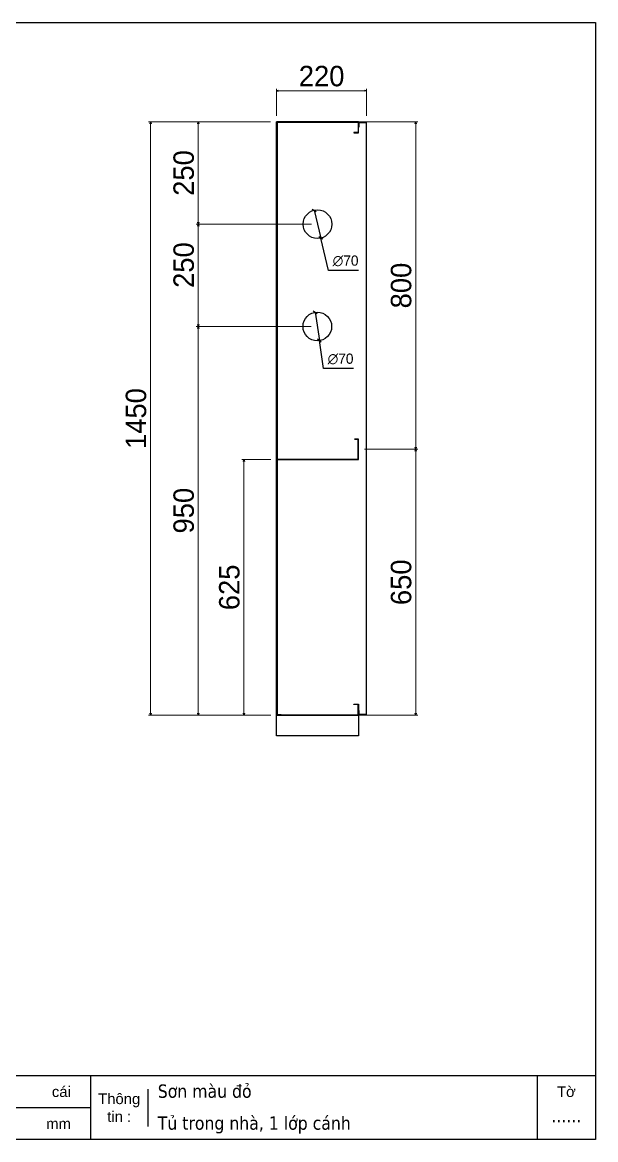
# Model space of a CAD drawing. Header units: millimetres. Extents: x 0 to 3861, y 0 to 2730.
# Drawn here: x 2460 to 3861, y 0 to 2730 of the extents above; entities that cross this region are included whole.
import ezdxf
from ezdxf.enums import TextEntityAlignment as Align

# ---------------------------------------------------------------- set-up
doc = ezdxf.new("R2010")
doc.units = ezdxf.units.MM
doc.layers.add('DIM', color=253, linetype='Continuous')
doc.styles.add('Arial', font='arial.ttf')
doc.styles.add('Tahoma (Input Text)', font='tahoma.ttf')
doc.dimstyles.new('CNC', dxfattribs={"dimtxt": 50, "dimasz": 5, "dimexe": 5, "dimexo": 15, "dimgap": 10, "dimtad": 1, "dimdec": 0, "dimtxsty": 'Standard', "dimblk": 'OPEN30', "dimcen": 10, "dimclrd": 5, "dimclre": 5, "dimclrt": 3, "dimazin": 3, "dimtfac": 1, "dimtdec": 0, "dimtmove": 0, "dimatfit": 3, "dimldrblk": 'ARCHTICK', "dimlwd": 9, "dimlwe": 9})
doc.dimstyles.new('íos', dxfattribs={"dimtxt": 25, "dimasz": 8, "dimexe": 10, "dimexo": 15, "dimgap": 10, "dimtad": 1, "dimdec": 0, "dimtxsty": 'Standard', "dimblk": 'OBLIQUE', "dimcen": 10, "dimclrd": 5, "dimclre": 5, "dimclrt": 3, "dimazin": 3, "dimtfac": 1, "dimtdec": 0, "dimtmove": 0, "dimatfit": 3, "dimldrblk": 'OBLIQUE', "dimlwd": -1, "dimlwe": -1})

# ---------------------------------------------------------------- blocks, each defined once
blk = doc.blocks.new('khungtenAsean2')
at = {"color": 7}
for p, q in [((2970, -1980), (0, -1980)), ((2020, -1980), (2020, -2100)), ((2860, -1980), (2860, -2100)), ((2128.3, -2005), (2128.3, -2075)), ((2020, -2040), (0, -2040))]:
    blk.add_line(p, q, dxfattribs=at)
blk.add_lwpolyline([(0, 0), (2970, 0), (2970, -2100), (0, -2100)], close=True, dxfattribs=at)
at = {"color": 2, "char_height": 20, "style": 'Arial'}
for s, insert, width, attachment_point in [('cái', (1947.6, -2010), 917.634, 4), ('Thông\\Ptin :', (2074.2, -2040), 108.311, 5), ('Tờ', (2915, -2010), 110, 5), ('mm', (1936.9, -2070), 917.634, 4)]:
    blk.add_mtext(s, dxfattribs=dict(at, insert=insert, width=width, attachment_point=attachment_point))
at = {"color": 1, "style": 'Tahoma (Input Text)', "flags": 8}
for tag, p in [('#03', (506.6, -2019.3)), ('#01', (137.1, -2021.3)), ('#05', (1106.6, -2021.3)), ('#07', (1834.7, -2021.3)), ('#09', (2146.7, -2021.3)), ('#02', (98.5, -2081.3)), ('#04', (486.1, -2081.3)), ('#06', (1065.3, -2081.3)), ('#08', (1817.4, -2081.3)), ('#10', (2146.7, -2081.3))]:
    blk.add_attdef(tag, p, '', height=25, dxfattribs=at)
blk.add_attdef('#11', text='', height=25, dxfattribs=at).set_placement((2915, -2067.3), align=Align.CENTER)
blk = doc.blocks.new('*D12')
at = {"color": 0, "linetype": 'ByBlock', "lineweight": -2}
for p, q in [((2771.9, 2481.9), (2773.2, 2486.9)), ((2773.2, 2486.9), (2774.5, 2481.9)), ((2773.2, 2486.9), (2773.2, 2481.9)), ((2773.2, 1036.9), (2771.9, 1041.9)), ((2774.5, 1041.9), (2773.2, 1036.9)), ((2773.2, 1036.9), (2773.2, 1041.9))]:
    blk.add_line(p, q, dxfattribs=at)
at = {"layer": 'Defpoints', "color": 0, "transparency": 16777216}
for p in [(2773.2, 2486.9), (3081.2, 2486.9), (3081.2, 1036.9)]:
    blk.add_point(p, dxfattribs=at)
at = {"layer": 'DIM', "color": 5, "lineweight": 9, "transparency": 16777216}
for p, q in [((3066.2, 2486.9), (2768.2, 2486.9)), ((2773.2, 1041.9), (2773.2, 2481.9)), ((3066.2, 1036.9), (2768.2, 1036.9))]:
    blk.add_line(p, q, dxfattribs=at)
at = {"layer": 'DIM', "color": 3, "transparency": 16777216, "insert": (2737.7, 1761.9), "char_height": 50, "attachment_point": 5, "rotation": 90}
blk.add_mtext('1450', dxfattribs=at)
blk = doc.blocks.new('_ArchTick')
at = {"color": 0, "const_width": 0.15}
blk.add_lwpolyline([(-0.5, -0.5), (0.5, 0.5)], dxfattribs=at)
blk = doc.blocks.new('_Open30')
at = {"color": 0, "linetype": 'ByBlock', "lineweight": -2}
for p, q in [((-1, 0.27), (0, 0)), ((0, 0), (-1, -0.27)), ((0, 0), (-1, 0))]:
    blk.add_line(p, q, dxfattribs=at)
blk = doc.blocks.new('*D13')
at = {"color": 0, "linetype": 'ByBlock', "lineweight": -2}
for p, q in [((3168.2, 2273.9), (3177.9, 2268)), ((3194.2, 2199.9), (3184.5, 2205.8))]:
    blk.add_line(p, q, dxfattribs=at)
at = {"layer": 'Defpoints', "color": 0, "transparency": 16777216}
for p in [(3173, 2270.9), (3189.3, 2202.9)]:
    blk.add_point(p, dxfattribs=at)
at = {"layer": 'DIM', "color": 5, "transparency": 16777216}
for p, q in [((3173, 2270.9), (3189.3, 2202.9)), ((3208.3, 2123.6), (3189.3, 2202.9)), ((3281.3, 2123.6), (3208.3, 2123.6))]:
    blk.add_line(p, q, dxfattribs=at)
at = {"layer": 'DIM', "color": 3, "transparency": 16777216, "insert": (3249.8, 2147.1), "char_height": 25, "attachment_point": 5}
blk.add_mtext('∅70', dxfattribs=at)
blk = doc.blocks.new('_Oblique')
at = {"color": 0, "linetype": 'ByBlock', "lineweight": -2}
blk.add_line((-0.5, -0.5), (0.5, 0.5), dxfattribs=at)
blk = doc.blocks.new('*D14')
at = {"color": 0, "linetype": 'ByBlock', "lineweight": -2}
for p, q in [((3170.9, 2024.9), (3180, 2018.2)), ((3190.4, 1948.9), (3181.3, 1955.7))]:
    blk.add_line(p, q, dxfattribs=at)
at = {"layer": 'Defpoints', "color": 0, "transparency": 16777216}
for p in [(3175.5, 2021.5), (3185.8, 1952.3)]:
    blk.add_point(p, dxfattribs=at)
at = {"layer": 'DIM', "color": 5, "transparency": 16777216}
for p, q in [((3175.5, 2021.5), (3185.8, 1952.3)), ((3196, 1883.9), (3185.8, 1952.3)), ((3269, 1883.9), (3196, 1883.9))]:
    blk.add_line(p, q, dxfattribs=at)
at = {"layer": 'DIM', "color": 3, "transparency": 16777216, "insert": (3237.5, 1907.4), "char_height": 25, "attachment_point": 5}
blk.add_mtext('∅70', dxfattribs=at)
blk = doc.blocks.new('*D15')
at = {"color": 0, "linetype": 'ByBlock', "lineweight": -2}
for p, q in [((3081.2, 2562.9), (3086.2, 2564.2)), ((3086.2, 2561.6), (3081.2, 2562.9)), ((3081.2, 2562.9), (3086.2, 2562.9)), ((3296.2, 2564.2), (3301.2, 2562.9)), ((3301.2, 2562.9), (3296.2, 2561.6)), ((3301.2, 2562.9), (3296.2, 2562.9))]:
    blk.add_line(p, q, dxfattribs=at)
at = {"layer": 'Defpoints', "color": 0, "transparency": 16777216}
for p in [(3301.2, 2562.9), (3081.2, 2486.9), (3301.2, 2486.9)]:
    blk.add_point(p, dxfattribs=at)
at = {"layer": 'DIM', "color": 5, "lineweight": 9, "transparency": 16777216}
for p, q in [((3081.2, 2501.9), (3081.2, 2567.9)), ((3301.2, 2501.9), (3301.2, 2567.9)), ((3086.2, 2562.9), (3296.2, 2562.9))]:
    blk.add_line(p, q, dxfattribs=at)
at = {"layer": 'DIM', "color": 3, "transparency": 16777216, "insert": (3191.2, 2598.4), "char_height": 50, "attachment_point": 5}
blk.add_mtext('220', dxfattribs=at)
blk = doc.blocks.new('*D16')
at = {"color": 0, "linetype": 'ByBlock', "lineweight": -2}
for p, q in [((2888.5, 2481.9), (2889.8, 2486.9)), ((2889.8, 2486.9), (2891.2, 2481.9)), ((2889.8, 2486.9), (2889.8, 2481.9)), ((2889.8, 2236.9), (2888.5, 2241.9)), ((2891.2, 2241.9), (2889.8, 2236.9)), ((2889.8, 2236.9), (2889.8, 2241.9))]:
    blk.add_line(p, q, dxfattribs=at)
at = {"layer": 'Defpoints', "color": 0, "transparency": 16777216}
for p in [(3081.2, 2486.9), (2889.8, 2236.9), (3181.2, 2236.9)]:
    blk.add_point(p, dxfattribs=at)
at = {"layer": 'DIM', "color": 5, "lineweight": 9, "transparency": 16777216}
for p, q in [((3066.2, 2486.9), (2884.8, 2486.9)), ((2889.8, 2481.9), (2889.8, 2241.9)), ((3166.2, 2236.9), (2884.8, 2236.9))]:
    blk.add_line(p, q, dxfattribs=at)
at = {"layer": 'DIM', "color": 3, "transparency": 16777216, "insert": (2854.3, 2361.9), "char_height": 50, "attachment_point": 5, "rotation": 90}
blk.add_mtext('250', dxfattribs=at)
blk = doc.blocks.new('*D17')
at = {"color": 0, "linetype": 'ByBlock', "lineweight": -2}
for p, q in [((2888.5, 2231.9), (2889.8, 2236.9)), ((2889.8, 2236.9), (2891.2, 2231.9)), ((2889.8, 2236.9), (2889.8, 2231.9)), ((2889.8, 1986.9), (2888.5, 1991.9)), ((2891.2, 1991.9), (2889.8, 1986.9)), ((2889.8, 1986.9), (2889.8, 1991.9))]:
    blk.add_line(p, q, dxfattribs=at)
at = {"layer": 'Defpoints', "color": 0, "transparency": 16777216}
for p in [(3181.2, 2236.9), (2889.8, 1986.9), (3180.7, 1986.9)]:
    blk.add_point(p, dxfattribs=at)
at = {"layer": 'DIM', "color": 5, "lineweight": 9, "transparency": 16777216}
for p, q in [((3166.2, 2236.9), (2884.8, 2236.9)), ((2889.8, 2231.9), (2889.8, 1991.9)), ((3165.7, 1986.9), (2884.8, 1986.9))]:
    blk.add_line(p, q, dxfattribs=at)
at = {"layer": 'DIM', "color": 3, "transparency": 16777216, "insert": (2854.3, 2136.9), "char_height": 50, "attachment_point": 5, "rotation": 90}
blk.add_mtext('250', dxfattribs=at)
blk = doc.blocks.new('*D18')
at = {"color": 0, "linetype": 'ByBlock', "lineweight": -2}
for p, q in [((2888.5, 1981.9), (2889.8, 1986.9)), ((2889.8, 1986.9), (2891.2, 1981.9)), ((2889.8, 1986.9), (2889.8, 1981.9)), ((2889.8, 1036.9), (2888.5, 1041.9)), ((2891.2, 1041.9), (2889.8, 1036.9)), ((2889.8, 1036.9), (2889.8, 1041.9))]:
    blk.add_line(p, q, dxfattribs=at)
at = {"layer": 'Defpoints', "color": 0, "transparency": 16777216}
for p in [(3180.7, 1986.9), (2889.8, 1036.9), (3082.2, 1036.9)]:
    blk.add_point(p, dxfattribs=at)
at = {"layer": 'DIM', "color": 5, "lineweight": 9, "transparency": 16777216}
for p, q in [((3165.7, 1986.9), (2884.8, 1986.9)), ((2889.8, 1981.9), (2889.8, 1041.9)), ((3067.2, 1036.9), (2884.8, 1036.9))]:
    blk.add_line(p, q, dxfattribs=at)
at = {"layer": 'DIM', "color": 3, "transparency": 16777216, "insert": (2854.3, 1536.9), "char_height": 50, "attachment_point": 5, "rotation": 90}
blk.add_mtext('950', dxfattribs=at)
blk = doc.blocks.new('*D19')
at = {"color": 0, "linetype": 'ByBlock', "lineweight": -2}
for p, q in [((3419.8, 2481.9), (3421.2, 2486.9)), ((3421.2, 2486.9), (3422.5, 2481.9)), ((3421.2, 2486.9), (3421.2, 2481.9)), ((3421.2, 1686.9), (3419.8, 1691.9)), ((3422.5, 1691.9), (3421.2, 1686.9)), ((3421.2, 1686.9), (3421.2, 1691.9))]:
    blk.add_line(p, q, dxfattribs=at)
at = {"layer": 'Defpoints', "color": 0, "transparency": 16777216}
for p in [(3281.2, 2486.9), (3421.2, 2486.9), (3281.2, 1686.9)]:
    blk.add_point(p, dxfattribs=at)
at = {"layer": 'DIM', "color": 5, "lineweight": 9, "transparency": 16777216}
for p, q in [((3296.2, 2486.9), (3426.2, 2486.9)), ((3421.2, 1691.9), (3421.2, 2481.9)), ((3296.2, 1686.9), (3426.2, 1686.9))]:
    blk.add_line(p, q, dxfattribs=at)
at = {"layer": 'DIM', "color": 3, "transparency": 16777216, "insert": (3385.7, 2086.9), "char_height": 50, "attachment_point": 5, "rotation": 90}
blk.add_mtext('800', dxfattribs=at)
blk = doc.blocks.new('*D20')
at = {"color": 0, "linetype": 'ByBlock', "lineweight": -2}
for p, q in [((3419.8, 1681.9), (3421.2, 1686.9)), ((3421.2, 1686.9), (3422.5, 1681.9)), ((3421.2, 1686.9), (3421.2, 1681.9)), ((3421.2, 1036.9), (3419.8, 1041.9)), ((3422.5, 1041.9), (3421.2, 1036.9)), ((3421.2, 1036.9), (3421.2, 1041.9))]:
    blk.add_line(p, q, dxfattribs=at)
at = {"layer": 'Defpoints', "color": 0, "transparency": 16777216}
for p in [(3281.2, 1686.9), (3281.2, 1036.9), (3421.2, 1036.9)]:
    blk.add_point(p, dxfattribs=at)
at = {"layer": 'DIM', "color": 5, "lineweight": 9, "transparency": 16777216}
for p, q in [((3296.2, 1686.9), (3426.2, 1686.9)), ((3421.2, 1681.9), (3421.2, 1041.9)), ((3296.2, 1036.9), (3426.2, 1036.9))]:
    blk.add_line(p, q, dxfattribs=at)
at = {"layer": 'DIM', "color": 3, "transparency": 16777216, "insert": (3385.7, 1361.9), "char_height": 50, "attachment_point": 5, "rotation": 90}
blk.add_mtext('650', dxfattribs=at)
blk = doc.blocks.new('*D21')
at = {"color": 0, "linetype": 'ByBlock', "lineweight": -2}
for p, q in [((3000, 1656.9), (3001.3, 1661.9)), ((3001.3, 1661.9), (3002.7, 1656.9)), ((3001.3, 1661.9), (3001.3, 1656.9)), ((3001.3, 1036.9), (3000, 1041.9)), ((3002.7, 1041.9), (3001.3, 1036.9)), ((3001.3, 1036.9), (3001.3, 1041.9))]:
    blk.add_line(p, q, dxfattribs=at)
at = {"layer": 'Defpoints', "color": 0, "transparency": 16777216}
for p in [(3082.2, 1661.9), (3001.3, 1036.9), (3081.2, 1036.9)]:
    blk.add_point(p, dxfattribs=at)
at = {"layer": 'DIM', "color": 5, "lineweight": 9, "transparency": 16777216}
for p, q in [((3067.2, 1661.9), (2996.3, 1661.9)), ((3001.3, 1656.9), (3001.3, 1041.9)), ((3066.2, 1036.9), (2996.3, 1036.9))]:
    blk.add_line(p, q, dxfattribs=at)
at = {"layer": 'DIM', "color": 3, "transparency": 16777216, "insert": (2965.8, 1349.4), "char_height": 50, "attachment_point": 5, "rotation": 90}
blk.add_mtext('625', dxfattribs=at)

msp = doc.modelspace()

# ---------------------------------------------------------------- linework, layer by layer
at = {"color": 7}
for points in [[(3081.2, 1037.9), (3081.2, 2486.9), (3092.2, 2486.9)], [(3082.2, 2485.9), (3280.2, 2485.9), (3280.2, 2460.9), (3270.2, 2460.9), (3270.2, 2459.9), (3281.2, 2459.9), (3281.2, 2486.9), (3081.2, 2486.9), (3081.2, 2486.9), (3092.2, 2486.9), (3082.2, 2486.9)], [(3092.2, 2485.9), (3082.2, 2485.9), (3082.2, 1037.9), (3092.2, 1037.9), (3092.2, 1037.9), (3082.2, 1037.9)], [(3082.2, 1037.9), (3280.2, 1037.9), (3280.2, 1062.9), (3270.2, 1062.9), (3270.2, 1063.9), (3281.2, 1063.9), (3281.2, 1036.9), (3081.2, 1036.9), (3081.2, 1037.9)], [(3082.2, 1037.9), (3092.2, 1037.9)], [(3092.2, 1036.9), (3082.2, 1036.9)]]:
    msp.add_lwpolyline(points, dxfattribs=at)
msp.add_lwpolyline([(3283.2, 2474.9), (3283.2, 2484.9), (3300.2, 2484.9), (3300.2, 1038.9), (3283.2, 1038.9), (3283.2, 1048.9), (3282.2, 1048.9), (3282.2, 1037.9), (3301.2, 1037.9), (3301.2, 2485.9), (3282.2, 2485.9), (3282.2, 2474.9)], close=True, dxfattribs=at)
for points in [[(3082.2, 1661.9), (3281.2, 1661.9), (3281.2, 1711.9), (3271.2, 1711.9)], [(3082.2, 1662.9), (3280.2, 1662.9), (3280.2, 1710.9), (3271.2, 1710.9)]]:
    msp.add_lwpolyline(points)
msp.add_lwpolyline([(3081.2, 1036.9), (3281.2, 1036.9), (3281.2, 986.9), (3081.2, 986.9)], close=True)
at = {"color": 2}
for centre in [(3181.2, 2236.9), (3180.7, 1986.9)]:
    msp.add_circle(centre, 35, dxfattribs=at)

# ---------------------------------------------------------------- block references
at = {"color": 7}
ref = msp.add_blockref('khungtenAsean2', (0, 2730), dxfattribs=dict(at, xscale=1.299999999813735, yscale=1.299999999813735, zscale=1.299999999813735))
ref.add_attrib('#11', '......', dxfattribs={"color": 1, "height": 32.5, "style": 'Tahoma (Input Text)'}).set_placement((3789.5, 42.4), align=Align.CENTER)
ref.add_attrib('#09', 'Sơn màu đỏ', (2790.7, 102.3), dxfattribs={"color": 1, "height": 32.5, "style": 'Tahoma (Input Text)'})
ref.add_attrib('#10', 'Tủ trong nhà, 1 lớp cánh', (2790.7, 24.3), dxfattribs={"color": 1, "height": 32.5, "style": 'Tahoma (Input Text)'})

# ---------------------------------------------------------------- dimensions: what is measured, and where the dimension line sits
at = {"layer": 'DIM'}
dim = msp.add_linear_dim(base=(3301.2, 2562.9), p1=(3081.2, 2486.9), p2=(3301.2, 2486.9), dimstyle='CNC', dxfattribs=at)
dim.commit()
dim.dimension.update_dxf_attribs({"geometry": '*D15', "text_midpoint": (3191.2, 2598.4)})
at = {"layer": 'DIM', "color": 7}
dim = msp.add_linear_dim(base=(2773.2, 2486.9), p1=(3081.2, 1036.9), p2=(3081.2, 2486.9), angle=90, dimstyle='CNC', dxfattribs=at)
dim.commit()
dim.dimension.update_dxf_attribs({"geometry": '*D12', "text_midpoint": (2737.7, 1761.9)})
at = {"layer": 'DIM'}
for base, p1, p2, picture, middle in [((2889.8, 2236.9), (3081.2, 2486.9), (3181.2, 2236.9), '*D16', (2889.8, 2361.9)), ((2889.8, 1986.9), (3181.2, 2236.9), (3180.7, 1986.9), '*D17', (2889.8, 2136.9)), ((2889.8, 1036.9), (3180.7, 1986.9), (3082.2, 1036.9), '*D18', (2889.8, 1536.9))]:
    dim = msp.add_linear_dim(base=base, p1=p1, p2=p2, angle=90, dimstyle='CNC', dxfattribs=at)
    dim.commit()
    dim.dimension.update_dxf_attribs({"geometry": picture, "text_midpoint": middle, "dimtype": 160})
for base, p1, p2, picture, middle in [((3421.2, 2486.9), (3281.2, 1686.9), (3281.2, 2486.9), '*D19', (3385.7, 2086.9)), ((3421.2, 1036.9), (3281.2, 1686.9), (3281.2, 1036.9), '*D20', (3385.7, 1361.9)), ((3001.3, 1036.9), (3082.2, 1661.9), (3081.2, 1036.9), '*D21', (2965.8, 1349.4))]:
    dim = msp.add_linear_dim(base=base, p1=p1, p2=p2, angle=90, dimstyle='CNC', dxfattribs=at)
    dim.commit()
    dim.dimension.update_dxf_attribs({"geometry": picture, "text_midpoint": middle})
for p1, p2, picture, middle in [((3173, 2270.9), (3189.3, 2202.9), '*D13', (3249.8, 2123.6)), ((3175.5, 2021.5), (3185.8, 1952.3), '*D14', (3237.5, 1883.9))]:
    dim = msp.add_diameter_dim_2p(p1=p1, p2=p2, dimstyle='íos', dxfattribs=at)
    dim.commit()
    dim.dimension.update_dxf_attribs({"geometry": picture, "text_midpoint": middle, "dimtype": 163})

doc.saveas('drawing.dxf')
